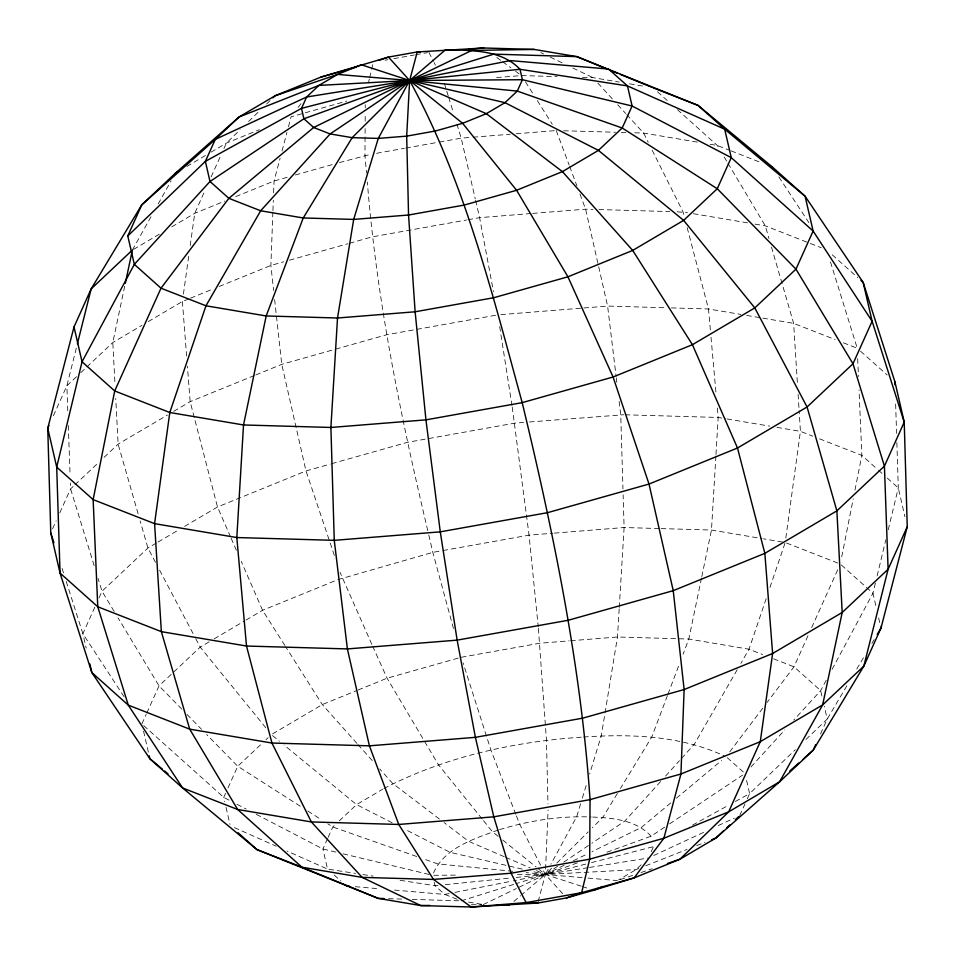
<?xml version="1.0" encoding="UTF-8"?>
<svg xmlns="http://www.w3.org/2000/svg" width="955" height="955" viewBox="0 0 955 955"><rect width="100%" height="100%" fill="white"/><g stroke="black" fill="none" stroke-linecap="round" stroke-linejoin="round"><path stroke-width="0.72" stroke-dasharray="4.78 3.58" d="M365.12 128.579L364.953 155.367L366.541 173.153M365.168 121.142L365.216 113.693M365.252 107.748L365.264 104.764M272.879 212.117L270.874 265.442L273.631 290.535M272.939 210.637L273.333 200.263M273.608 192.862L274.061 181.008L280.125 158.172M715.892 455.977L711.475 530.037L701.806 576.545M715.975 454.496L718.184 417.454L717.121 405.565M619.186 608.896L617.479 636.997L601.316 735.589L589.665 773.956M619.27 607.416L624.104 527.53L623.126 494.857M785.81 538.107L800.421 431.35L799.12 410.638M183.408 294.14L188.959 254.46M190.2 245.65L194.725 213.323L205.05 190.379M841.725 556.801L853.233 498.844M854.952 490.154L861.864 455.38L859.034 389.903M701.507 578.002L688.818 639.038L683.076 654.223M124.711 286.214L112.809 342.523L114.958 383.755M368.666 81.867L369.334 79.074M369.669 77.677L371.34 70.694M371.674 69.297L373.011 63.71M875.389 583.123L872.954 593.222L831.829 669.849M877.12 575.913L885.798 539.85M888.234 529.75L898.297 487.921L896.852 442.284M76.305 348.157L66.886 385.76L52.537 417.622M282.012 151.033L286.942 132.47M288.458 126.764L291.108 116.773L346.772 101.075M538.154 901.627L545.353 874.482L548.098 809.936M580.604 803.8L576.725 816.597L550.94 864.191M582.335 798.117L587.074 782.491M766.161 598.654L749.03 649.209L740.901 663.331M769.969 587.421L785.213 542.488L763.523 538.835M667.426 695.634L651.764 737.033L620.416 788.484M667.939 694.249L679.423 663.88M52.573 528.867L56.178 520.881M59.771 512.883L70.586 488.888L73.822 485.844M211.139 176.89L220.856 155.295M223.9 148.55L226.335 143.155L240.099 129.761M94.832 607.177L82.87 633.726L86.189 648.111M99.022 597.89L102.006 591.252L147.93 548.015L156.787 542.798M141.877 723.95L146.163 714.424M146.772 713.063L159.031 685.857L200.204 647.096L209.109 641.844M225.571 793.307L223.745 797.365L224.723 801.627M228.006 787.899L237.747 766.268L261.61 743.802M327.565 838.633L322.897 848.983L327.541 869.086L287.025 851.048M328.15 837.344L332.806 826.994L334.966 824.965M651.215 851.693L653.495 846.631L652.886 844.029M808.002 635.708L793.999 666.805L767.211 702.271M811.666 627.59L837.857 569.455M739.731 815.606L744.972 803.967M747.299 798.786L749.627 793.617L795.336 749.699M820.524 733.929L827.221 719.055L846.918 685.726M826.242 680.235L820.667 690.632L793.784 720.07M548.146 869.337L545.353 874.482L521.74 894.728M132.339 250.115L150.997 216.785M158.172 203.964L171.088 180.889M737.2 669.753L694.333 744.22L680.438 759.595M856.754 669.061L864.323 656.24M871.903 643.419L874.171 639.575M617.36 793.498L602.832 817.337L592.387 827.734M298.115 107.438L301.613 102.77M729.704 751.931L762.747 708.192M660.597 781.548L624.868 821.061L591.837 843.253M665.551 776.057L679.447 760.693M750.964 766.972L784.819 729.895M551.632 868.25L545.353 874.482L517.61 887.935M556.849 863.057L588.196 831.889M248.575 121.524L259.175 111.222M266.588 104.011L270.826 99.893M805.96 739.48L827.221 719.055L824.272 706.27M76.496 376.712L66.886 385.76L67.889 413.754M80.769 372.689L112.809 342.523L141.901 325.369M74.908 484.818L97.589 463.462M104.071 457.361L118.122 444.135L167.412 415.067M265.944 739.719L268.116 737.678M339.288 820.894L356.573 804.623L382.657 789.236M641.187 864.764L636.066 869.599L618.661 879.853M513.874 901.472L520.618 895.695M670.732 802.94L641.33 827.508L592.016 851.645M676.379 798.225L721.61 760.443M557.589 866.269L545.353 874.482L515.915 883.721M563.713 862.162L590.62 844.077M664.68 827.149L651.095 836.222L606.568 852.338M669.622 823.843L742.524 775.162M186.858 166.433L205.958 155.176M211.055 152.167L226.335 143.155L259.414 129.677M133.616 249.362L160.345 233.593M171.804 226.836L194.725 213.323L224.819 201.063M148.228 321.632L182.381 301.494L189.185 298.712M173.726 411.342L190.152 401.649L254.424 375.482M158.053 542.046L178.287 530.109M184.613 526.384L217.501 506.986L305.994 470.946L330.275 464.094M214.207 638.835L244.755 620.822M246.032 620.07L262.577 610.305L336.447 580.222M272.641 733.87L322.301 704.575L356.752 690.549M383.898 788.508C444.875 756.826 513.754 741.689 582.037 737.129M692.471 825.132L728.844 805.077M735.338 801.496L749.627 793.617L745.986 777.824M564.023 865.349L545.353 874.482L513.289 880.844M573.346 860.789L586.68 854.259M483.266 904.576L516.297 888.568M653.733 855.513L706.139 831.196M718.232 825.586L734.347 818.101M235.754 196.611L274.061 181.008L288.267 176.997M190.546 298.163L212.332 289.293M219.137 286.512L270.874 265.442L283.719 261.825M255.785 374.921L281.761 364.344L334.238 349.542M337.819 579.661L432.806 552.36L441.556 550.796M358.137 689.988L387.073 678.193L458.436 658.067M638.811 868.501L636.066 869.599L545.353 874.482L514.196 874.708M645.699 865.779L687.027 849.425M696.673 845.617L704.933 842.346M577.357 862.902L545.353 874.482L512.99 877.776M620.201 879.639L632.699 875.365M641.032 872.524L652.158 868.716M461.229 900.863L514.506 884.151M295.358 174.992L333.713 164.176M339.383 162.577L370.779 154.328M289.437 260.214L347.978 243.704M349.399 243.298L372.247 236.852L466.541 219.996M335.659 349.136L386.715 334.739L496.397 315.126M331.695 463.688L407.379 442.344L514.721 423.149L523.555 422.444M498.104 830.062C473.608 838.92 442.452 848.494 432.603 875.293L457.827 875.114M499.537 829.656C529.13 820.632 560.251 815.677 591.229 817.003M585.725 864.084L545.353 874.482L526.193 872.607M591.491 862.604L653.495 846.631M449.137 893.546L444.767 894.417L393.376 889.988M454.974 892.4L511.832 881.131M385.044 60.225L387.969 59.699M393.818 58.661L414.291 54.996M415.747 54.733L427.446 52.644M376.616 153.289L404.323 148.323M405.78 148.073L437.868 142.331M439.324 142.068L461.205 138.165L471.591 137.329M467.998 219.734L479.601 217.656L531.135 213.526M443.013 550.534L529.058 535.146L552.826 533.248M461.289 657.267L539.873 643.216L569.168 640.865M588.029 867.665L545.353 874.482L532.365 871.461M589.51 867.427L648.361 858.008M437.939 885.404L435.002 885.703L396.731 879.782M445.305 884.652L511.51 877.92M496.624 77.57L518.589 75.803M473.083 137.21L510.209 134.237M516.154 133.76L554.76 130.668M532.604 213.419L585.606 209.169L592.995 209.384M500.826 314.625L582.395 308.095M583.875 307.976L607.607 306.077L665.468 307.737M529.452 421.979L623.687 414.745M554.306 533.129L624.104 527.53L659.642 528.557M570.624 640.745L617.479 636.997L688.818 639.038L749.03 649.209L762.651 654.545M583.529 737.009C631.052 733.798 680.939 735.589 724.75 756.121M471.352 904.767L481.774 904.6M521.514 75.576L557.183 76.591M582.455 77.319L592.852 77.618L619.282 82.082M563.653 130.763L615.486 132.244M621.407 132.411L625.847 132.542M634.729 132.793L643.622 133.055L698.559 142.331M598.904 209.551L669.765 211.58M677.155 211.795L687.469 212.702M671.401 307.904L708.491 308.966L740.793 314.422M625.167 414.792L718.184 417.454L725.525 418.696M661.123 528.593L711.475 530.037L762.078 538.584M592.673 817.05C613.146 817.934 636.508 820.202 651.095 836.222L651.692 838.824M388.578 898.691L403.404 899.133M412.297 899.395L459.737 900.816M582.12 877.597L545.353 874.482L535.767 870.339M588.005 878.099L617.419 880.594M355.212 886.694L380.162 888.842M512.919 871.294L437.724 863.905L422.337 858.497M329.009 869.313L355.511 873.407M362.864 874.553L373.178 876.141M629.56 83.813L644.243 86.296M710.126 144.289L717.348 145.506L729.739 150.353M693.342 213.693L747.681 222.873M755.023 224.115L765.301 225.846L808.981 242.94M746.655 315.413L761.338 317.896M762.806 318.134L793.641 323.351L835.112 339.574M726.994 418.947L769.587 426.133M776.928 427.374L800.421 431.35L812.717 436.149M468.571 902.093L481.798 904.337M522.254 869.11L450.032 852.326L405.278 829.477M335.897 852.099L322.897 848.983L255.474 813.887M343.108 853.83L431.159 874.947M581.273 886.192L545.353 874.482L537.295 867.976M582.657 886.646L586.8 887.995M416.738 856.528L332.806 826.994L327.804 823.795M731.124 150.89L761.41 162.744M810.353 243.477L821.276 247.751M843.408 342.821L857.232 348.229L829.788 259.724M819.533 438.823L861.864 455.38L877.311 469.192M786.586 543.037L840.293 564.047M773.55 658.807L793.999 666.805L820.667 690.632L822.637 699.155M457.111 899.252L444.767 894.417L435.002 885.703L434.095 881.799M504.276 856.719L468.678 841.331L444.099 822.601M505.649 857.315L530.3 867.976M234.345 827.603L276.222 846.237M540.888 52.632L543.55 53.922M550.223 57.121L563.546 63.519M572.869 68.008L592.852 77.618M392.111 822.756L356.573 804.623L284.029 745.019M229.033 800.123L223.745 797.365L142.975 724.941M236.959 804.253L246.223 809.064M300.288 806.223L237.747 766.268L206.674 734.526M307.796 811.01L321.549 819.808M496.755 57.467L501.471 60.917M502.652 61.777L510.901 67.817M515.616 71.267L519.162 73.845M439.407 819.044L392.589 783.375L379.72 768.954M498.14 836.329L492.386 831.674L483.075 820.13M502.748 840.054L536.149 867.045M272.521 735.565L279.421 741.235M832.259 254.818L857.65 277.499M860.562 351.201L887.195 374.981M878.421 470.17L882.838 474.122M887.255 478.061L898.297 487.921L904.922 516.691M841.379 565.014L872.954 593.222L876.296 607.726M727.244 757.661L743.885 772.523M334.19 875.031L340.851 880.988M657.494 91.764L669.682 102.71M677.441 109.682L717.348 145.506L719.64 149.326M181.82 709.135L159.031 685.857L117.978 617.742M186.989 714.424L201.493 729.238M597.83 83.049L612.764 99.356M617.742 104.787L625.704 113.49M626.695 114.576L643.622 133.055L648.218 142.259M562.686 893.653L545.353 874.482L543.323 870.506M356.955 743.42L322.301 704.575L285.664 646.762M357.946 744.53L373.787 762.293M265.741 727.71L200.204 647.096L194.701 636.675M482.144 818.972L438.405 764.716L387.073 678.193L372.426 645.699M778.91 176.95L808.897 222.682M124.09 696.756L82.87 633.726L66.146 581.165M284.877 645.508L262.577 610.305L241.233 561.361M525.465 81.82L534.143 95.56M537.307 100.561L552.3 124.305M114.17 611.439L102.006 591.252L98.079 578.455M724.2 156.978L727.244 162.087M728.008 163.365L765.301 225.846L769.002 238.571M155.498 562.364L147.93 548.015L140.17 520.976M159.616 570.183L194.008 635.362M540.602 865.194L519.544 824.01L516.369 815.773M428.914 52.382L433.475 61.335M434.131 62.612L435.432 65.167M652.158 150.15L683.064 211.962L684.186 216.248M371.817 644.339L340.028 572.355M230.549 536.889L217.501 506.986L194.653 418.97M231.146 538.25L236.482 550.486M515.831 814.412L490.87 749.914L463.08 662.877M556.252 130.549L569.132 165.036M569.646 166.409L576.856 185.724M579.948 193.996L585.606 209.169L607.607 306.077L616.13 376.509M334.357 555.452L305.994 470.946L296.504 429.165M62.075 568.38L63.89 574.062M444.338 83.192L448.229 95.882M448.671 97.291L453.422 112.797M456.872 124.066L461.205 138.165L475.256 198.867M94.151 565.658L70.586 488.888L70.372 483.003M771.461 247.047L793.641 323.351L797.353 382.525M138.129 513.862L118.122 444.135L115.734 398.486M453.482 628.521L432.806 552.36L428.127 532.09M687.17 227.66L708.491 308.966L710.484 331.266M194.271 417.526L190.152 401.649L187.407 366.302M475.59 200.311L479.601 217.656L493.496 291.645M427.792 530.646C400.551 415.879 376.7 299.786 367.341 182.035M878.648 617.885L880.653 626.587M226.037 807.321L229.964 824.38M143.548 731.196L148.562 752.958M296.169 427.721L281.761 364.344L274.61 299.393M499.68 326.574L511.987 405.589M512.214 407.057L529.058 535.146L538.25 626.934M616.297 377.977L616.835 382.382M619.138 401.458L620.738 414.661L622.958 488.924M538.393 628.414L546.451 739.982L547.967 803.979M711.009 337.211L715.928 392.195M182.381 301.494L186.607 355.988M798.105 394.355L799.037 409.158M857.686 358.65L858.45 376.509M68.306 425.536L70.109 475.626M895.647 404.013L896.578 433.451"/><path stroke-width="1.43" d="M125.32 283.325L132.339 250.115M77.391 343.824L91.167 288.876L141.782 204.847L175.398 173.189L239.048 117.011L275.064 95.775L320.868 77.116L388.458 57.085L417.228 51.952L483.791 47.989L534.227 49.433L576.796 56.62L698.033 105.384L772.428 167.053L805.101 196.229L863.165 282.429L894.954 381.928L904.23 422.134L907.25 526.766L880.988 628.044L863.833 666.124L813.218 750.153L779.602 781.811L715.952 837.989L679.936 859.225L634.132 877.884L593.712 890.251L566.542 897.915L537.772 903.048L471.209 907.011L420.773 905.567L378.204 898.38L256.967 849.616L182.572 787.947L149.899 758.771L91.835 672.571L60.046 573.072L50.77 532.866L47.75 428.234L74.013 326.956L91.167 288.876L131.253 251.129M653.053 87.788L698.033 105.384L724.702 129.2L731.255 157.635L717.253 188.732L683.637 220.378L632.699 250.425L567.927 276.807L493.711 297.733L415.127 311.784L337.521 318.003L266.182 315.962L205.97 305.791L161.001 288.195L134.333 264.368L127.779 235.945L141.782 204.847L215.269 139.394L239.048 117.011L318.934 85.401L337.581 74.406L361.288 64.749L409.647 80.518L504.968 102.674L598.427 150.377L683.637 220.378L754.796 307.904L807.071 406.985L836.878 510.865L842.191 612.477L822.661 704.886L779.602 781.811L728.665 811.846L663.892 838.227L589.677 859.166L511.092 873.216L433.486 879.424L362.148 877.382L301.947 867.212L256.967 849.616L238.082 832.748M48.944 425.584L47.75 428.234L56.703 467.079L60.046 573.072L97.768 606.771L161.359 631.649L246.509 646.034L347.393 648.923L457.147 640.137L568.285 620.261L673.239 590.656L764.848 553.351L836.878 510.865L884.414 466.112L904.23 422.134L872.13 321.274L863.165 282.429L860.956 280.46M907.25 526.766L888.114 569.24L863.833 666.124L822.661 704.886L760.276 741.677L680.939 773.992L590.047 799.633L493.795 816.835L398.748 824.452L311.378 821.945L237.652 809.494L182.572 787.947L128.268 705.112L91.835 672.571L89.842 663.94M815.654 744.745L813.218 750.153L803.191 759.082M877.203 634.454L880.988 628.044M272.939 97.84L275.064 95.775L337.581 74.406L409.647 80.518L517.276 91.095L622.194 128.006L717.253 188.732L795.969 269.143L852.994 363.748L884.414 466.112L888.114 569.24L842.191 612.477L772.619 653.507L684.126 689.558L582.753 718.148L475.399 737.344L369.394 745.831L271.936 743.038L189.699 729.154L128.268 705.112L97.768 606.771L93.136 499.62L114.707 390.953L161.001 288.195L228.866 198.33L313.67 127.493L409.647 80.518L471.734 50.424L534.227 49.433M127.779 235.945L205.373 161.383L301.505 108.369L409.647 80.518L493.771 54.137L576.796 56.62L608.12 69.417M723.52 830.862L715.952 837.989L711.821 839.624M726.755 827.818L730.002 824.762M735.41 819.677L738.645 816.621M789.833 770.983L798.738 763.045M175.398 173.189L179.218 170.945M593.712 890.251L602.927 886.491M378.837 60.416L388.458 57.085L409.647 80.518L462.614 123.326L516.595 190.284L567.927 276.807L613.086 377.01L649.006 484.054L673.239 590.656L684.126 689.558L680.939 773.992L663.892 838.227L634.132 877.884L581.655 892.686L566.542 897.915M667.438 863.499L679.936 859.225L728.665 811.846L760.276 741.677L772.619 653.507L764.848 553.351L737.499 448.014L692.423 344.695L632.699 250.425L562.411 171.625L486.322 113.669L409.647 80.518L318.934 85.401L306.639 96.992L215.269 139.394L205.373 161.383L210.005 181.486L228.866 198.33L260.667 210.78L303.236 217.967L353.684 219.411L408.549 215.018L464.13 205.086L516.595 190.284L562.411 171.625L598.427 150.377L622.194 128.006L632.103 106.017L627.459 85.914L608.598 69.058L510.233 60.583L409.647 80.518L306.639 96.992L301.505 108.369L303.905 118.778L313.67 127.493L330.132 133.939L352.168 137.663L378.276 138.403L406.687 136.135L435.456 130.99L462.614 123.326L486.322 113.669L504.968 102.674L517.276 91.095L522.397 79.707L519.998 69.297C501.244 49.338 470.911 50.543 445.627 49.672L409.647 80.518L352.168 137.663L303.236 217.967L266.182 315.962L243.525 424.963L236.816 537.546L246.509 646.034L271.936 743.038L311.378 821.945L362.148 877.382L420.773 905.567L429.702 905.424M320.868 77.116L356.322 67.113M468.953 49.171L483.791 47.989M497.77 904.994L509.373 905.328M384.125 898.56L378.204 898.38L301.947 867.212L237.652 809.494L189.699 729.154L161.359 631.649L154.579 523.65L169.787 412.512L205.97 305.791L260.667 210.78L330.132 133.939L409.647 80.518L519.998 69.297L627.459 85.914L724.702 129.2L805.101 196.229L813.123 231.05L872.13 321.274L852.994 363.748L807.071 406.985L737.499 448.014L649.006 484.054L547.621 512.656L440.279 531.851L334.262 540.339L236.816 537.546L154.579 523.65L93.136 499.62L56.703 467.079L82.046 361.778L134.333 264.368L210.005 181.486L303.905 118.778L409.647 80.518L522.397 79.707L632.103 106.017L731.255 157.635L813.123 231.05L795.969 269.143L754.796 307.904L692.423 344.695L613.086 377.01L522.194 402.64L425.942 419.854L330.896 427.47L243.525 424.963L169.787 412.512L114.707 390.953L82.046 361.778L74.013 326.956M420.14 52.059L417.228 51.952L409.647 80.518L406.687 136.135L408.549 215.018L415.127 311.784L425.942 419.854L440.279 531.851L457.147 640.137L475.399 737.344L493.795 816.835L511.092 873.216L526.086 902.618L537.772 903.048M346.402 885.942L349.339 886.192M769.682 165.979L772.428 167.053M610.842 70.539L617.658 73.32M620.38 74.43L651.692 87.227M162.362 769.145L149.899 758.771L149.231 755.859M164.618 771.043L168.02 773.872M50.77 532.866L53.934 542.81M894.954 381.928L895.05 384.865M590.047 799.633L589.677 859.166L581.655 892.686L526.086 902.618L471.209 907.011L433.486 879.424L398.748 824.452L369.394 745.831L347.393 648.923L334.262 540.339L330.896 427.47L337.521 318.003L353.684 219.411L378.276 138.403L409.647 80.518C464.405 180.925 492.183 293.054 522.194 402.64C553.625 533.212 580.855 665.396 590.047 799.633"/></g></svg>
